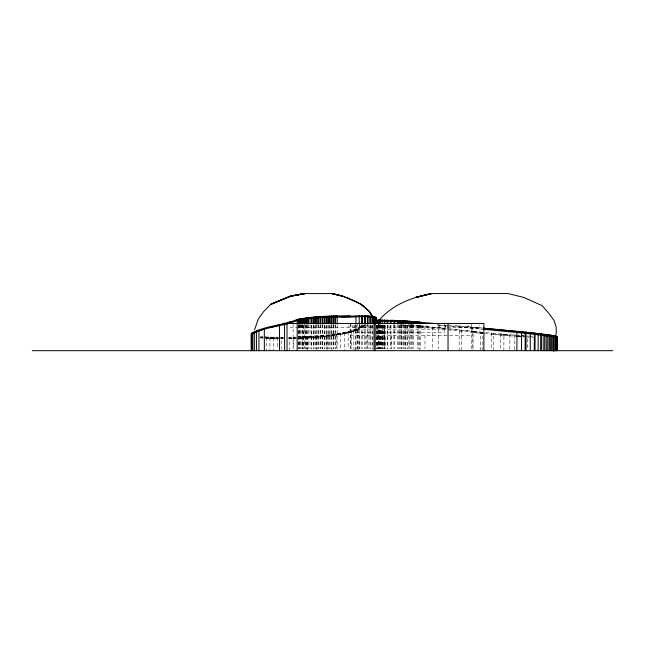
<?xml version="1.0" encoding="UTF-8"?>
<svg xmlns="http://www.w3.org/2000/svg" width="645" height="645" viewBox="0 0 645 645"><rect width="100%" height="100%" fill="white"/><g stroke="black" fill="none" stroke-linecap="round" stroke-linejoin="round"><path stroke-width="0.48" stroke-dasharray="3.23 2.42" d="M404.891 325.467L404.987 324.37M409.873 324.887L419.653 325.91L419.556 326.999L483.21 333.457M410.962 324.895L420.717 325.918L420.629 327.007L400.029 324.959M432.771 327.265L432.674 350.67M441.083 329.224L441.18 328.128M442.123 329.232L442.212 328.136M458.643 325.918L458.547 327.007L436.818 324.959M459.135 350.67L459.224 325.878L482.186 328.055M461.481 330.224L461.393 350.67M472.253 327.112L472.156 350.67M473.043 348.76L473.132 331.433L419.653 325.91M474.051 332.627L474.131 331.433L447.203 328.652M475.01 332.627L475.107 331.53M473.132 331.433L480.614 332.191L480.517 350.67M481.452 333.28L481.549 332.183L474.131 331.433M482.299 333.465L482.387 332.369M482.799 350.67L482.895 332.417L480.614 332.191M491.385 333.207L491.297 350.67M491.772 334.255L491.861 333.159M493.215 350.67L493.312 333.384L509.461 334.634L509.373 335.731L483.5 333.489M493.465 334.408L493.562 333.32L483.589 332.393M500.641 333.925L500.528 350.67M503.64 335.279L503.737 334.191M524.417 335.827L503.947 334.295L503.85 350.67M509.897 334.763L509.808 350.67M514.436 335.118L514.347 350.67M518.467 336.408L523.248 336.746L523.337 335.65L520.741 335.473M532.012 337.287L532.101 336.198L527.417 335.908M298.587 338.077L298.538 337.053C320.017 334.787 343.995 336.908 362.966 324.935M330.982 335.585L343.18 333.707L352.041 331.53L356.612 329.676L365.417 324.556M364.61 325.136L356.612 329.788L352.041 331.643M298.167 337.335C318.364 335.819 339.447 335.876 358.58 328.595L358.62 350.67M367.432 348.679L367.432 324.491L358.62 329.611C339.496 336.892 318.412 336.835 298.216 338.351M302.9 337.98L321.565 336.634L335.352 334.884L349.517 332.231L350.098 332.07L350.05 331.054M298.587 338.182L326.37 336.029L326.322 335.005M288.46 337.359L295.168 337.182L295.208 338.198L288.5 338.375M289.484 350.67L289.436 337.617L297.305 337.367M295.208 338.311L288.5 338.488M297.353 338.383L289.484 338.633M279.003 337.416L282.824 337.424L282.865 338.44L280.591 338.44M283.582 337.698L281.139 337.714L281.18 348.679M282.865 338.552L280.591 338.544M281.18 338.73L285.267 338.706M359.805 326.072L372.455 326.072M376.148 326.072L424.974 326.072L424.974 329.144M372.286 327.313L290.371 327.313L290.371 325.386M376.237 327.313L445.381 327.313L445.381 325.386M447.227 327.313L479.662 327.313L479.662 325.386M357.201 329.144L372.455 329.144M376.14 329.144L438.382 329.144M355.468 332.328L372.512 332.328M376.14 332.328L444.163 332.328M350.372 335.344L372.512 335.344M376.059 335.344L471.285 335.344M264.95 337.262L277.979 337.698L278.027 338.722L264.998 338.278M264.974 336.892L278.293 337.408M265.014 337.916L278.334 338.423M278.334 338.536L265.014 338.02M530.658 336.214L527.747 336.037L527.65 350.67M523.248 336.746L525.602 336.892M526.385 336.94L533.471 337.488M518.145 335.287L519.878 335.408M518.056 336.376L521.515 336.625M516.395 335.158L513.775 334.973L513.686 336.069L517.508 336.343M524.329 336.924L493.215 334.481M500.625 334.013L503.947 334.295M260.12 336.867L263.402 337.158M261.87 337.625L262.66 337.698L262.62 336.682L261.822 336.609L261.87 337.625L259.935 337.375M262.66 337.811L259.935 337.48M260.169 337.883L263.45 338.182M448.759 324.983L482.508 328.184M459.135 326.967L482.097 329.152M437.358 324.919L446.267 325.757M447.259 325.854L482.412 329.281M481.549 332.183L483.299 332.36M482.799 333.513L473.043 332.522M420.717 325.918L446.203 328.547M358.112 328.829L358.152 329.853M357.628 329.079L357.669 350.67M356.564 328.66L356.612 329.676M356.105 328.894L356.242 330.716M356 329.788L356.04 330.804M355.637 329.135L355.685 330.151M354.226 329.748L354.282 331.401M354.057 329.821L354.105 330.837M353.847 330.514L353.895 350.67M352.339 330.401L352.388 331.417M352.001 330.514L352.041 331.53M351.847 331.062L351.896 332.086M351.219 331.24L351.267 348.727M349.477 331.208L349.517 332.231M349.05 331.748L349.098 332.764M348.131 331.957L348.179 348.703M347.373 331.699L347.413 332.723M346.51 331.901L346.558 332.925M345.865 332.417L345.913 333.433M344.615 332.667L344.664 350.67M344.317 332.344L344.365 333.36M343.14 332.578L343.18 333.602M342.318 333.07L342.358 334.086M340.923 332.973L340.963 333.989M340.705 333.352L340.753 348.752M339.391 333.239L339.439 334.255M338.432 333.699L338.48 334.723M337.206 333.578L337.246 334.594M336.448 334.005L336.497 348.711M335.311 333.868L335.352 334.884M334.247 334.303L334.287 335.327M333.199 334.15L333.247 335.174M331.885 334.626L331.933 335.642M330.933 334.457L330.982 335.481M329.788 334.876L329.837 335.892M328.942 334.699L328.99 335.714M327.063 335.198L327.112 350.67M323.967 335.521L324.016 336.537M323.33 335.319L323.371 336.335M322.048 335.722L322.097 348.679M321.516 335.505L321.565 336.529M318.646 336.029L318.686 337.045M318.219 335.803L318.267 336.819M316.889 336.182L316.937 350.67M316.582 335.948L316.631 336.972M313.244 336.456L313.285 337.48M313.043 336.222L313.091 337.238M311.672 336.577L311.72 337.601M311.567 336.327L311.616 337.351M308.366 336.537L308.415 337.811M307.205 336.617L307.181 350.67M303.908 336.795L303.956 337.819M303.763 337.061L303.811 338.077M302.86 336.859L302.9 337.875M302.634 337.125L302.682 348.743M299.498 337.012L299.546 338.028M299.207 337.287L299.256 338.303M294.717 337.456L294.765 338.48M294.281 337.214L294.33 338.238M293.765 337.496L293.806 348.8M290.927 337.311L290.976 338.327M290.331 337.593L290.379 338.609M290.105 337.327L290.153 338.351M282.091 337.424L282.139 338.448M281.938 337.706L281.986 338.73M277.205 337.698L277.253 348.679M275.359 337.359L275.399 338.375M274.657 337.343L274.706 338.367M274.206 337.641L274.254 338.665M273.448 337.633L273.496 350.67M271.908 337.262L271.956 338.278M271.222 337.238L271.263 338.254M270.634 337.545L270.674 338.561M269.884 337.52L269.933 350.67M268.675 337.117L268.715 338.141M267.981 337.085L268.03 338.109M267.28 337.4L267.32 338.415M266.53 337.359L266.579 350.67M265.659 336.94L265.708 337.956M260.991 336.94L261.031 337.964M471.285 323.459L471.285 348.752M467.947 325.386L467.947 327.313M445.252 325.386L445.252 327.313M444.163 323.459L444.163 335.344M439.471 325.386L439.471 327.313M438.382 323.459L438.382 332.328M438.382 335.344L438.382 348.752M426.063 325.386L426.063 327.313M424.974 335.344L424.974 348.752M420.54 325.282L420.54 348.719M419.516 325.193L419.556 350.67M418.661 325.12L418.661 348.703M417.428 325.016L417.428 348.695M413.606 324.717L413.606 348.671M412.768 324.653L412.768 348.671M411.526 324.556L411.526 348.663M410.825 324.508L410.825 348.655M409.962 325.386L409.962 327.313M409.559 325.322L409.559 348.719M408.874 323.459L408.874 348.752M407.632 325.193L407.632 348.711M407.019 325.153L407.019 348.703M405.761 325.072L405.761 348.703M405.181 325.032L405.181 348.695M404.665 324.999L404.665 348.695M403.439 324.927L403.439 348.687M402.956 324.903L402.956 348.687M401.754 324.838L401.754 348.679M401.319 324.814L401.319 348.679M400.166 324.749L400.166 348.679M399.771 324.733L399.771 348.671M398.675 324.685L398.675 348.671M397.747 324.645L397.747 348.671M394.684 324.508L394.684 348.655M393.926 324.483L393.926 348.655M391.305 335.344L391.305 348.752M391.023 325.249L391.023 348.711M390.402 325.233L390.402 348.711M387.718 325.153L387.718 348.703M387.21 325.144L387.21 348.703M385.444 325.378L385.444 348.727M384.807 325.314L384.807 348.719L384.775 325.096M384.364 325.088L384.364 348.703M384.138 325.241L384.138 348.711M383.614 325.185L383.614 348.711M382.961 325.12L382.961 348.703M382.485 325.064L382.485 348.703M382.227 325.072L382.227 348.703M381.856 324.991L381.856 348.695M381.437 324.943L381.437 348.687M380.84 324.87L380.84 348.687M380.461 324.822L380.461 348.679M380.082 325.08L380.082 348.703M379.905 324.757L379.905 348.679M379.8 325.088L379.8 348.703M379.574 324.709L379.574 348.671M379.058 324.645L379.058 348.671M378.776 324.604L378.776 348.663M378.309 324.54L378.349 348.703M378.123 325.136L378.123 348.703M378.075 324.5L378.075 348.655M377.656 325.338L377.656 348.719M377.47 325.314L377.47 348.719M377.035 325.209L377.115 348.711M376.809 325.193L376.865 348.711M376.664 325.169L376.664 348.711M372.415 325.225L372.415 348.711M372.044 325.185L372.044 348.711M370.915 325.386L370.915 327.313M370.423 325.024L370.423 348.695M369.916 324.983L369.916 348.695M368.077 324.862L368.077 348.687M366.344 335.344L366.344 348.752M365.409 324.749L365.409 348.679M364.651 324.725L364.651 348.671M363.393 325.386L363.393 327.313M362.458 324.677L362.458 348.671M361.611 324.669L361.611 348.671M359.805 323.459L359.805 329.144M359.805 335.344L359.805 348.752M359.668 325.386L359.668 327.313M359.257 324.653L359.257 348.671M357.201 323.459L357.201 332.328M357.201 335.344L357.201 348.752M356.54 325.386L356.54 327.313M355.976 324.677L356.04 350.67M355.468 324.451L355.468 350.67M354.25 325.386L354.25 327.313M353.936 325.386L353.936 327.313M352.194 325.386L352.194 327.313M350.88 323.459L350.88 348.655M350.372 323.459L350.372 348.752M348.937 325.386L348.937 327.313M337.174 324.838L337.174 348.679M335.473 324.854L335.473 348.687M335.069 324.862L335.069 348.687M333.723 324.878L333.723 348.687M333.312 324.895L333.312 348.687M331.933 324.919L331.933 350.67M331.53 324.935L331.53 348.687M330.119 324.967L330.119 348.695M329.724 324.983L329.724 348.695M328.281 325.032L328.281 348.695M327.902 325.04L327.902 348.695M326.426 325.096L326.426 348.703M326.056 325.112L326.056 348.703M324.556 325.177L324.556 348.711M324.209 325.193L324.209 348.711M322.677 324.491L322.677 348.655M322.355 324.508L322.355 348.655M320.791 324.588L320.791 348.663M320.492 324.604L320.492 348.663M318.912 324.701L318.912 348.671M318.638 324.717L318.638 348.671M317.034 324.814L317.034 348.679M316.792 324.83L316.792 348.679M315.155 324.943L315.155 348.687M314.962 324.951L314.962 348.695M313.438 325.064L313.438 348.703M313.276 325.08L313.276 348.703M311.745 325.193L311.745 348.711M311.608 325.209L311.608 348.711M310.068 324.548L309.971 348.663M308.439 324.693L308.439 348.671M307.601 324.782L307.601 348.679M306.867 324.854L306.867 348.687M306.81 324.854L306.738 348.687M305.279 325.024L305.279 348.695M305.182 325.04L305.182 348.695M304.633 323.459L304.633 348.655M303.795 325.201L303.795 348.711M303.682 325.217L303.682 348.711M302.368 324.564L302.368 348.663M302.239 324.58L302.239 348.663M301.892 325.386L301.892 327.313M301.626 325.386L301.626 327.313M301.005 324.749L301.005 348.679M300.852 324.774L300.852 348.679M300.731 325.386L300.731 327.313M299.707 324.943L299.707 348.687M299.546 324.467L299.53 348.695M299.046 325.386L299.046 327.313M298.474 325.144L298.474 348.703M298.353 324.467L298.353 348.655M293.112 323.459L293.112 348.655"/><path stroke-width="0.97" d="M401.754 320.871L378.438 320.105L375.793 320.509L375.688 321.815L379.8 321.154L391.023 321.339L420.54 323.33L420.629 322.234L409.648 321.299L409.559 322.395M376.051 321.46L376.245 320.331M376.962 320.218L376.865 323.274M377.132 320.194L377.035 323.25M378.212 320.122L378.123 323.177M378.438 320.105L378.349 323.161M379.889 320.057L379.8 323.121M380.179 320.049L380.082 323.113M381.888 321.129L381.977 320.041M382.324 320.041L382.227 323.097M384.452 320.065L384.364 323.121M384.872 320.065L384.775 323.129M387.298 320.122L387.21 323.185M387.806 320.138L387.718 323.193M390.499 320.226L390.402 323.274M409.615 321.395L397.844 320.549L397.747 323.645M398.771 320.589L398.675 323.685M399.868 320.646L399.771 323.734M400.255 320.67L400.166 323.758M401.416 320.734L401.319 323.822M401.851 320.758L401.754 323.838M403.044 320.839L402.956 323.911M403.528 320.863L403.439 323.943M404.665 322.04L404.762 320.944M405.181 322.073L405.27 320.984M405.761 322.113L405.85 321.025M407.019 322.202L407.116 321.113L411.341 321.524M407.632 322.25L407.721 321.154M408.898 322.347L408.995 321.25M410.825 322.492L410.913 321.395M411.526 322.548L411.615 321.452M412.768 322.645L412.865 321.557M413.606 322.718L413.695 321.621M417.428 323.048L417.517 321.952M418.661 323.153L418.75 322.065M419.516 323.234L419.613 322.145M483.178 328.152L516.959 331.361L516.871 350.67M521.096 332.868L521.184 331.772M516.959 331.361L521.555 331.804L521.458 350.67M525.232 332.175L525.135 350.67M521.555 331.804L526.07 332.264L525.981 350.67M526.126 333.368L526.215 332.28M526.07 332.264L530.319 332.707L530.23 350.67M530.682 333.852L530.779 332.756M530.319 332.707L534.374 333.151L534.286 350.67M535.092 333.231L535.003 350.67M534.374 333.151L538.196 333.578L538.107 350.67M540.72 333.876L540.631 350.67M538.196 333.578L541.768 334.005L541.671 350.67M543.888 334.271L543.791 350.67M544.912 334.545L546.799 334.65L546.71 350.67M546.799 334.65L548.04 334.811L547.952 350.67M548.04 334.811L549.443 335.013L549.355 350.67M549.443 335.013L550.709 335.19L550.62 350.67M550.709 335.19L551.806 335.352L551.709 350.67M551.806 335.352L553.031 335.545L552.942 350.67M557.345 350.67L557.345 337.77L553.765 336.779L553.862 335.682L553.031 335.545M553.862 335.682L555.006 335.876L554.91 350.67M555.006 335.876L555.595 335.989L555.506 350.67M555.595 335.989L556.683 336.198L556.595 350.67M556.683 336.198L556.837 350.67M557.046 337.843L557.433 336.674L557.046 350.67M375.793 320.509L376.422 321.049M555.184 336.706L556.288 333.28L556.151 327.007L554.023 320.444L548.734 313.22L542.114 305.649L523.804 297.45L508.163 293.556L431.481 293.556M254.582 329.788L258.274 319.082L263.66 311.543L270.836 304.206L290.806 296.111L304.617 293.58L291.137 296.111M375.43 319.928L376.285 318.961L376.228 317.904L375.172 317.066L368.029 315.905L322.629 316.421L322.677 323.484M251.405 350.67L251.268 333.747C264.611 325.403 282.768 325.733 297.176 319.477L308.399 317.679L322.307 316.445L322.355 323.5M251.308 350.67L251.308 334.763C264.66 326.418 282.808 326.749 297.224 320.492L308.439 318.703L322.355 317.469M378.954 320.444C392.192 304.754 411.816 297.329 431.505 293.556L415.84 297.45M271.295 304.206L290.581 296.111L304.738 293.58L290.75 296.111L270.884 304.206L290.581 296.111L304.956 293.58L290.581 296.111M270.94 327.313L273.827 326.507M275.754 325.967L278.648 325.161M282.502 324.088L285.396 323.282M287.323 322.742L292.137 321.395M556.216 336.972L557.135 336.746M298.885 319.509L299.965 319.291M302.215 318.872L303.593 318.646M306.262 318.243L307.721 318.05M307.746 318.041L308.455 317.953M310.761 317.687L315.381 317.227M318.848 316.945L322.355 316.695M322.629 316.679L324.104 316.59M322.677 317.445L337.174 316.889C349.211 319.041 364.659 313.663 376.293 318.944M329.305 316.332L350.154 316.002M304.601 293.58L332.006 293.58L342.713 296.111L331.917 293.58C347.381 297.055 365.159 302.481 373.1 317.405M32.25 350.678L612.75 350.678M397.844 320.549L394.772 320.396L394.684 323.508M363.99 316.034L368.674 316.373M403.19 320.952L406.753 321.186M413.09 321.661L419.145 322.194M420.113 322.282L433.496 323.451M483.5 328.281L520.757 331.828M483.089 329.248L530.23 333.804L553.765 336.779M521.652 331.917L524.329 332.183M525.062 332.256L539.115 333.812M541.768 334.005L545.057 334.416L544.961 350.67M540.083 333.925L542.131 334.183M546.089 334.699L548.637 335.061M549.685 335.223L552.757 335.722M331.998 293.58L342.366 296.111M342.85 296.111L360.821 304.206M556.933 336.351L557.433 336.674M251.268 333.747L252.018 334.997M376.228 317.904L376.051 323.476M375.938 317.469L376.035 319.469M251.308 334.763L251.703 335.682L251.655 334.666M376.172 317.8L376.285 320.944M375.253 317.106L375.301 321.089M375.172 317.066L375.221 323.016M374.148 316.751L374.197 323.75M373.987 316.695L374.019 350.67M373.729 316.647L373.778 323.669M372.367 316.381L372.415 323.266M371.996 316.324L372.044 323.226M370.375 316.115L370.423 323.048M369.867 316.066L369.916 323.008M368.029 315.905L368.077 323.871M367.392 315.865L367.432 323.838M365.36 315.752L365.409 323.75M364.61 315.728L364.651 323.734M362.409 315.663L362.458 323.677M361.563 315.655L361.611 323.669M359.209 315.631L359.257 323.653M358.314 315.639L358.354 316.663M355.927 315.663L355.976 323.677M337.125 315.865L337.174 323.838M336.746 315.873L336.787 316.889M335.432 315.889L335.473 323.863M335.021 315.897L335.069 323.871M333.675 315.929L333.723 323.887M333.263 315.937L333.312 323.903M331.885 315.977L331.933 323.927M331.482 315.994L331.53 323.943M330.071 316.042L330.119 322.992M329.676 316.058L329.724 323.008M328.232 316.123L328.281 323.056M327.853 316.139L327.902 323.072M326.378 316.211L326.426 323.129M326.015 316.227L326.056 323.145M324.508 316.308L324.556 323.209M324.161 316.332L324.209 323.234M320.75 316.55L320.791 323.588M320.452 316.574L320.492 323.605M318.864 316.687L318.912 323.701M318.598 316.711L318.638 323.717M316.985 316.832L317.034 323.822M316.743 316.856L316.792 323.838M315.115 316.993L315.155 323.951M314.921 317.009L314.962 322.976M313.397 317.155L313.438 323.097M313.228 317.171L313.276 323.113M311.696 317.316L311.745 323.234M311.567 317.332L311.608 323.25M310.027 317.493L309.971 323.548M309.923 317.509L309.971 318.525M308.399 317.679L308.439 323.693M307.552 317.783L307.601 323.782M305.23 318.09L305.279 323.056M305.141 318.106L305.182 323.064M303.747 318.299L303.795 323.242M303.634 318.324L303.682 323.258M302.328 318.525L302.368 323.556M302.191 318.541L302.239 323.58M300.957 318.751L301.005 323.758M300.804 318.775L300.852 323.782M299.659 318.977L299.707 323.959M299.49 319.009L299.53 323M298.425 319.219L298.474 323.177M298.24 319.251L298.288 323.218M297.176 319.477L297.184 350.67M284.566 323L284.606 350.67M279.462 324.419L279.503 350.67M264.313 328.652L264.361 350.67M261.709 329.393L261.749 330.409M258.911 330.184L258.959 350.67M256.944 330.748L256.992 331.764M256.396 330.901L256.444 350.67M254.888 331.433L254.936 332.457M254.323 331.635L254.372 350.67M253.275 332.119L253.324 333.134M252.759 332.36L252.808 350.67M252.139 332.788L252.179 333.812M251.735 333.062L251.784 350.67M251.477 333.441L251.518 334.465M553.765 336.005L553.765 351.444M483.895 350.67L483.895 323.459L287.033 323.459L287.033 350.67M448.041 323.459L448.041 350.67M393.926 323.476L394.014 320.372L391.112 320.251L391.023 323.298M376.156 321.428L376.156 323.379M375.704 321.597L375.688 323.806M375.188 323.459L375.188 350.67M306.867 323.863L306.827 317.872L306.738 323.871M431.723 293.556L415.509 297.45L431.723 293.556M369.408 311.543L361.079 304.206L369.416 311.543L372.923 317.163L369.408 311.543"/></g></svg>
